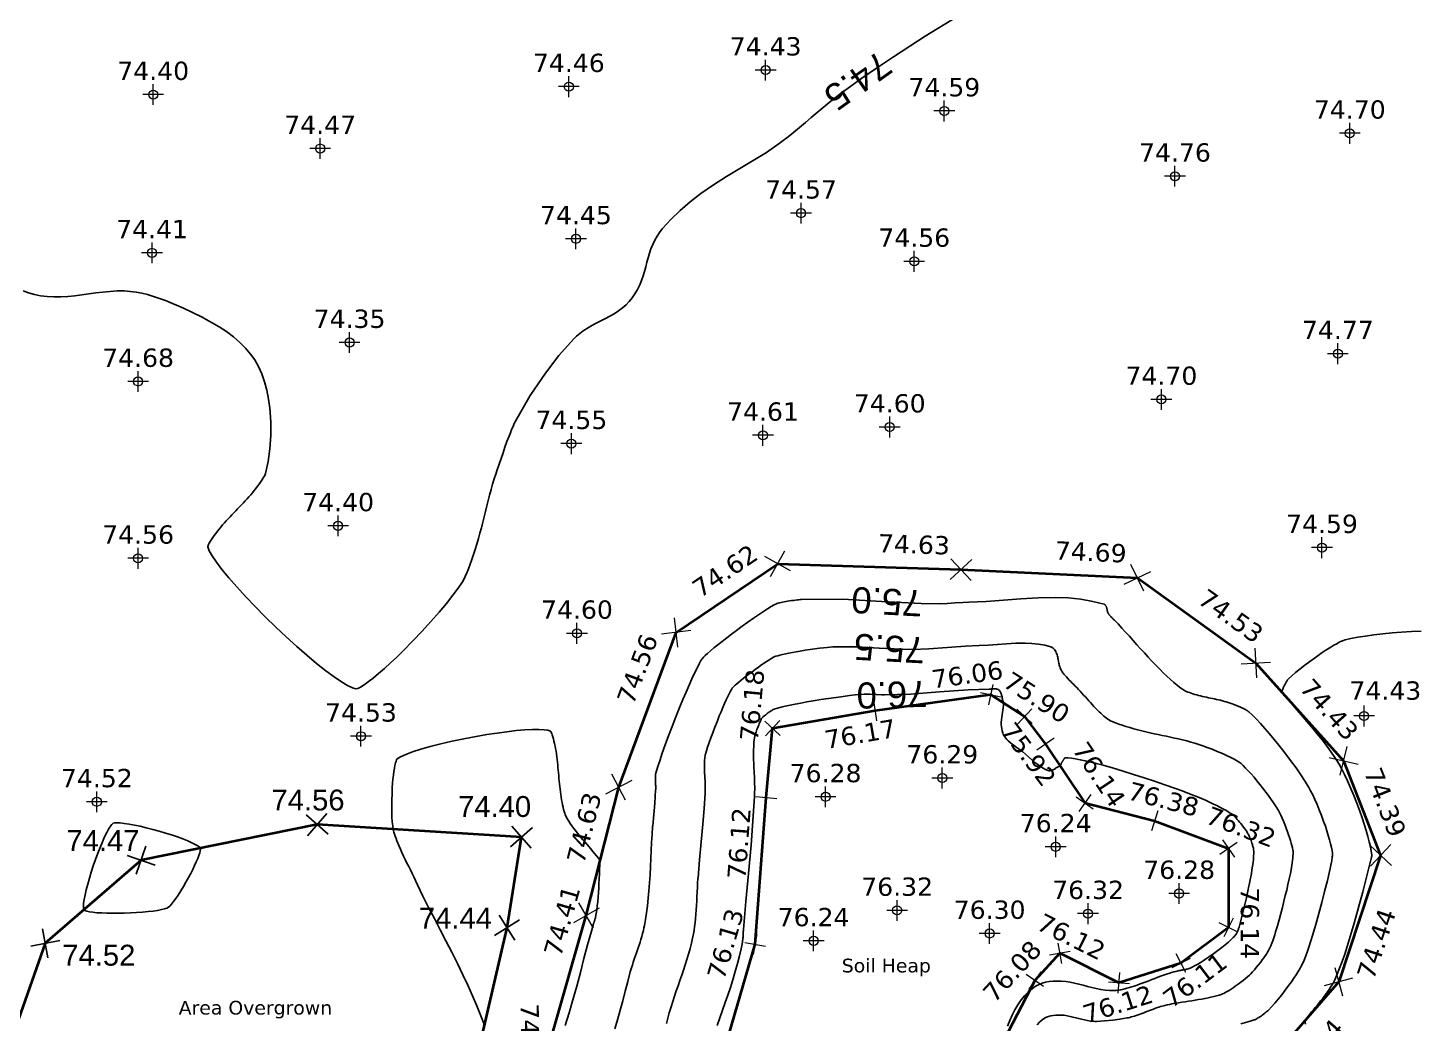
# Model space of a CAD drawing. Header units: metres. Extents: x 538443 to 538604, y 597904 to 598037.
# Drawn here: x 538487.42 to 538514.07, y 597923.48 to 597942.54 of the extents above; entities that cross this region are included whole.
import ezdxf
from ezdxf.enums import TextEntityAlignment as Align

# ---------------------------------------------------------------- set-up
doc = ezdxf.new("R2010")
doc.units = ezdxf.units.M
doc.header["$MEASUREMENT"] = 0
doc.header["$PDMODE"] = 1
doc.header["$PDSIZE"] = 0.1
doc.layers.get('0').update_dxf_attribs({"lineweight": 0})
for name, color, linetype in [('$DTM-CONTOUR-LABEL', 5, 'Continuous'), ('$DTM-CONTOUR-MAJ', 1, 'Continuous'), ('$DTM-CONTOUR-MIN', 4, 'Continuous'), ('Edge of Vegetation Symbol', 3, 'Continuous'), ('Edge of Vegetation-Text', 3, 'Continuous'), ('POINTS', 7, 'Continuous'), ('Spot Height-Text', 7, 'Continuous')]:
    doc.layers.add(name, color=color, linetype=linetype)
for name, color, linetype, lineweight in [('Bank Bottom Elevation', 12, 'Continuous', 0), ('Bank Bottom Line', 12, 'Continuous', 35), ('Bank Bottom Symbol', 12, 'Continuous', 0), ('Bank Top Elevation', 20, 'Continuous', 0), ('Bank Top Line', 20, 'Continuous', 35), ('Bank Top Symbol', 20, 'Continuous', 0), ('Edge of Vegetation Line', 3, 'Continuous', 35), ('Spot Height Symbol', 1, 'Continuous', 0), ('Text', 7, 'Continuous', 0)]:
    doc.layers.add(name, color=color, linetype=linetype, lineweight=lineweight)
doc.styles.add('2mm Arial', font='arial.ttf')
doc.styles.add('Bank Bottom Text', font='verdana.ttf')
doc.styles.add('Bank Top Text', font='verdana.ttf')
doc.styles.add('Contour', font='arial.ttf')
doc.styles.add('Spot Height Text', font='verdana.ttf')

# ---------------------------------------------------------------- blocks, each defined once
blk = doc.blocks.new('CROSS')
at = {"color": 0}
for points in [[(0.5, 0.5), (-0.5, -0.5)], [(0.5, -0.5), (-0.5, 0.5)]]:
    blk.add_lwpolyline(points, dxfattribs=at)
blk = doc.blocks.new('plus circle Colour 1')
at = {"color": 1, "lineweight": 0}
for p, q in [((0, 0), (0, 0.499)), ((0, 0), (-0.499, 0)), ((0.499, 0), (0, 0)), ((0, -0.499), (0, 0))]:
    blk.add_line(p, q, dxfattribs=at)
blk.add_circle((0, 0), 0.217, dxfattribs=at)

msp = doc.modelspace()

# ---------------------------------------------------------------- linework, layer by layer
at = {"layer": '$DTM-CONTOUR-MAJ'}
for points in [[(538510.636, 597923.473), (538510.73, 597923.497), (538510.817, 597923.522), (538510.895, 597923.546), (538510.905, 597923.55), (538510.918, 597923.556), (538510.933, 597923.563), (538510.949, 597923.573), (538510.967, 597923.583), (538510.986, 597923.595), (538511.005, 597923.608), (538511.025, 597923.621), (538511.05, 597923.639), (538511.075, 597923.657), (538511.098, 597923.675), (538511.119, 597923.692), (538511.139, 597923.708), (538511.155, 597923.723), (538511.169, 597923.736), (538511.226, 597923.797), (538511.287, 597923.867), (538511.353, 597923.945), (538511.421, 597924.029), (538511.49, 597924.118), (538511.559, 597924.21), (538511.607, 597924.278), (538511.653, 597924.344), (538511.696, 597924.409), (538511.734, 597924.47), (538511.767, 597924.527), (538511.795, 597924.577), (538511.816, 597924.62), (538511.848, 597924.693), (538511.88, 597924.776), (538511.914, 597924.865), (538511.947, 597924.961), (538511.98, 597925.061), (538512.012, 597925.164), (538512.073, 597925.372), (538512.131, 597925.582), (538512.187, 597925.792), (538512.242, 597926.003), (538512.296, 597926.213), (538512.31, 597926.272), (538512.325, 597926.33), (538512.338, 597926.389), (538512.351, 597926.447), (538512.363, 597926.506), (538512.375, 597926.565), (538512.379, 597926.592), (538512.383, 597926.619), (538512.387, 597926.644), (538512.389, 597926.668), (538512.391, 597926.69), (538512.392, 597926.709), (538512.392, 597926.725), (538512.392, 597926.738), (538512.384, 597926.789), (538512.372, 597926.849), (538512.356, 597926.918), (538512.336, 597926.995), (538512.312, 597927.077), (538512.285, 597927.164), (538512.256, 597927.253), (538512.224, 597927.344), (538512.183, 597927.456), (538512.14, 597927.565), (538512.097, 597927.669), (538512.055, 597927.766), (538512.014, 597927.854), (538511.975, 597927.931), (538511.939, 597927.997), (538511.869, 597928.11), (538511.788, 597928.236), (538511.695, 597928.371), (538511.592, 597928.512), (538511.483, 597928.658), (538511.369, 597928.804), (538511.279, 597928.916), (538511.188, 597929.024), (538511.099, 597929.127), (538511.013, 597929.222), (538510.932, 597929.308), (538510.857, 597929.383), (538510.789, 597929.445), (538510.781, 597929.452), (538510.77, 597929.459), (538510.757, 597929.467), (538510.742, 597929.476), (538510.725, 597929.486), (538510.707, 597929.495), (538510.688, 597929.505), (538510.668, 597929.514), (538510.618, 597929.537), (538510.569, 597929.558), (538510.521, 597929.578), (538510.476, 597929.595), (538510.435, 597929.61), (538510.399, 597929.622), (538510.361, 597929.633), (538510.323, 597929.644), (538510.285, 597929.654), (538510.248, 597929.664), (538510.21, 597929.673), (538510.172, 597929.681), (538510.134, 597929.69), (538510.096, 597929.698), (538510.058, 597929.706), (538510.02, 597929.714), (538509.982, 597929.722), (538509.944, 597929.73), (538509.907, 597929.739), (538509.869, 597929.748), (538509.831, 597929.757), (538509.794, 597929.767), (538509.757, 597929.778), (538509.721, 597929.789), (538509.687, 597929.8), (538509.656, 597929.811), (538509.627, 597929.822), (538509.601, 597929.833), (538509.58, 597929.842), (538509.562, 597929.851), (538509.521, 597929.877), (538509.473, 597929.912), (538509.418, 597929.955), (538509.357, 597930.006), (538509.292, 597930.062), (538509.224, 597930.124), (538509.155, 597930.19), (538509.086, 597930.258), (538509.011, 597930.335), (538508.937, 597930.412), (538508.864, 597930.491), (538508.792, 597930.57), (538508.72, 597930.649), (538508.648, 597930.729), (538508.577, 597930.809), (538508.505, 597930.889), (538508.434, 597930.968), (538508.361, 597931.047), (538508.288, 597931.125), (538508.214, 597931.202), (538508.203, 597931.213), (538508.192, 597931.224), (538508.181, 597931.236), (538508.17, 597931.247), (538508.159, 597931.258), (538508.148, 597931.269), (538508.138, 597931.281), (538508.132, 597931.288), (538508.126, 597931.295), (538508.12, 597931.302), (538508.115, 597931.308), (538508.11, 597931.314), (538508.106, 597931.32), (538508.103, 597931.325), (538508.098, 597931.332), (538508.095, 597931.34), (538508.091, 597931.348), (538508.089, 597931.356), (538508.086, 597931.365), (538508.084, 597931.373), (538508.082, 597931.382), (538508.081, 597931.391), (538508.079, 597931.399), (538508.078, 597931.408), (538508.076, 597931.417), (538508.074, 597931.425), (538508.072, 597931.434), (538508.07, 597931.442), (538508.067, 597931.451), (538508.064, 597931.459), (538508.06, 597931.467), (538508.055, 597931.474), (538508.05, 597931.481), (538508.045, 597931.487), (538508.04, 597931.493), (538508.034, 597931.497), (538508.029, 597931.5), (538508.024, 597931.502), (538507.804, 597931.557), (538507.574, 597931.597), (538507.336, 597931.623), (538507.095, 597931.634), (538506.762, 597931.628), (538506.429, 597931.607), (538506.096, 597931.58), (538505.763, 597931.555), (538505.431, 597931.542), (538505.321, 597931.539), (538505.17, 597931.527), (538505.02, 597931.516), (538504.884, 597931.512), (538504.523, 597931.517), (538503.771, 597931.557), (538503.019, 597931.597), (538502.229, 597931.593), (538502.208, 597931.592), (538502.182, 597931.59), (538502.152, 597931.586), (538502.118, 597931.582), (538502.081, 597931.577), (538502.042, 597931.572), (538502.002, 597931.566), (538501.96, 597931.559), (538501.928, 597931.553), (538501.897, 597931.548), (538501.867, 597931.542), (538501.84, 597931.536), (538501.815, 597931.531), (538501.793, 597931.526), (538501.775, 597931.521), (538501.761, 597931.517), (538501.751, 597931.513), (538501.709, 597931.492), (538501.652, 597931.459), (538501.582, 597931.416), (538501.501, 597931.364), (538501.41, 597931.303), (538501.311, 597931.235), (538501.205, 597931.161), (538501.096, 597931.082), (538500.986, 597931.001), (538500.891, 597930.931), (538500.799, 597930.861), (538500.711, 597930.792), (538500.628, 597930.727), (538500.554, 597930.667), (538500.487, 597930.611), (538500.431, 597930.563), (538500.387, 597930.522), (538500.354, 597930.489), (538500.333, 597930.465), (538500.306, 597930.423), (538500.272, 597930.361), (538500.231, 597930.281), (538500.184, 597930.185), (538500.133, 597930.074), (538500.078, 597929.951), (538500.021, 597929.819), (538499.962, 597929.681), (538499.904, 597929.539), (538499.828, 597929.349), (538499.755, 597929.163), (538499.686, 597928.982), (538499.622, 597928.81), (538499.565, 597928.651), (538499.516, 597928.506), (538499.474, 597928.379), (538499.442, 597928.272), (538499.441, 597928.265), (538499.439, 597928.257), (538499.438, 597928.247), (538499.437, 597928.236), (538499.436, 597928.223), (538499.435, 597928.21), (538499.435, 597928.197), (538499.434, 597928.183), (538499.434, 597928.169), (538499.435, 597928.155), (538499.435, 597928.141), (538499.435, 597928.127), (538499.436, 597928.113), (538499.437, 597928.099), (538499.437, 597928.085), (538499.438, 597928.071), (538499.439, 597928.057), (538499.439, 597928.043), (538499.44, 597928.029), (538499.44, 597928.015), (538499.44, 597928.001), (538499.44, 597927.987), (538499.44, 597927.975), (538499.44, 597927.963), (538499.439, 597927.951), (538499.431, 597927.825), (538499.421, 597927.698), (538499.408, 597927.551), (538499.395, 597927.405), (538499.382, 597927.258), (538499.381, 597927.253), (538499.381, 597927.249), (538499.37, 597927.095), (538499.361, 597926.942), (538499.353, 597926.788), (538499.346, 597926.634), (538499.339, 597926.48), (538499.331, 597926.326), (538499.322, 597926.172), (538499.311, 597926.019), (538499.298, 597925.875), (538499.282, 597925.733), (538499.265, 597925.598), (538499.246, 597925.471), (538499.226, 597925.355), (538499.216, 597925.308), (538499.204, 597925.256), (538499.19, 597925.202), (538499.174, 597925.145), (538499.157, 597925.087), (538499.14, 597925.032), (538499.122, 597924.977), (538499.103, 597924.923), (538499.085, 597924.869), (538499.066, 597924.814), (538499.047, 597924.76), (538499.028, 597924.706), (538499.01, 597924.651), (538498.993, 597924.596), (538498.983, 597924.564), (538498.954, 597924.464), (538498.904, 597924.281), (538498.855, 597924.098), (538498.808, 597923.914), (538498.759, 597923.731), (538498.709, 597923.548), (538498.658, 597923.375)], [(538500.619, 597923.441), (538500.67, 597923.586), (538500.721, 597923.732), (538500.771, 597923.877), (538500.821, 597924.023), (538500.869, 597924.169), (538500.916, 597924.316), (538500.962, 597924.471), (538501.004, 597924.624), (538501.041, 597924.772), (538501.074, 597924.91), (538501.1, 597925.037), (538501.102, 597925.05), (538501.104, 597925.065), (538501.106, 597925.081), (538501.108, 597925.097), (538501.109, 597925.114), (538501.111, 597925.131), (538501.112, 597925.149), (538501.113, 597925.167), (538501.113, 597925.185), (538501.114, 597925.203), (538501.115, 597925.22), (538501.116, 597925.238), (538501.118, 597925.256), (538501.118, 597925.257), (538501.119, 597925.276), (538501.167, 597925.814), (538501.216, 597926.352), (538501.264, 597926.89), (538501.3, 597927.357), (538501.33, 597927.82), (538501.332, 597927.863), (538501.334, 597927.908), (538501.335, 597927.954), (538501.335, 597928.005), (538501.334, 597928.056), (538501.333, 597928.108), (538501.331, 597928.159), (538501.329, 597928.21), (538501.326, 597928.261), (538501.323, 597928.312), (538501.321, 597928.364), (538501.318, 597928.415), (538501.316, 597928.466), (538501.314, 597928.517), (538501.313, 597928.568), (538501.312, 597928.62), (538501.312, 597928.671), (538501.313, 597928.722), (538501.315, 597928.772), (538501.318, 597928.821), (538501.321, 597928.866), (538501.326, 597928.907), (538501.33, 597928.944), (538501.336, 597928.975), (538501.342, 597928.999), (538501.347, 597929.015), (538501.353, 597929.035), (538501.36, 597929.056), (538501.369, 597929.08), (538501.378, 597929.106), (538501.389, 597929.133), (538501.4, 597929.161), (538501.411, 597929.19), (538501.42, 597929.211), (538501.429, 597929.232), (538501.437, 597929.252), (538501.446, 597929.27), (538501.453, 597929.287), (538501.46, 597929.301), (538501.467, 597929.313), (538501.472, 597929.323), (538501.476, 597929.329), (538501.479, 597929.333), (538501.484, 597929.338), (538501.491, 597929.344), (538501.499, 597929.351), (538501.509, 597929.359), (538501.52, 597929.369), (538501.533, 597929.378), (538501.546, 597929.389), (538501.56, 597929.399), (538501.574, 597929.41), (538501.591, 597929.422), (538501.607, 597929.434), (538501.623, 597929.445), (538501.638, 597929.455), (538501.651, 597929.464), (538501.664, 597929.472), (538501.674, 597929.479), (538501.683, 597929.483), (538501.689, 597929.487), (538501.724, 597929.5), (538501.774, 597929.515), (538501.84, 597929.532), (538501.92, 597929.551), (538502.011, 597929.571), (538502.112, 597929.592), (538502.22, 597929.612), (538502.334, 597929.633), (538502.451, 597929.653), (538502.601, 597929.678), (538502.749, 597929.701), (538502.892, 597929.721), (538503.026, 597929.739), (538503.149, 597929.754), (538503.259, 597929.766), (538503.354, 597929.774), (538503.431, 597929.779), (538503.547, 597929.78), (538503.657, 597929.774), (538503.768, 597929.768), (538503.821, 597929.767), (538504.317, 597929.781), (538504.87, 597929.824), (538505.422, 597929.866), (538505.825, 597929.879), (538505.845, 597929.88), (538505.865, 597929.882), (538505.885, 597929.883), (538505.905, 597929.885), (538505.925, 597929.885), (538505.939, 597929.884), (538505.954, 597929.883), (538505.968, 597929.88), (538505.981, 597929.877), (538505.99, 597929.874), (538505.999, 597929.868), (538506.008, 597929.861), (538506.017, 597929.852), (538506.025, 597929.842), (538506.033, 597929.83), (538506.041, 597929.818), (538506.047, 597929.804), (538506.053, 597929.791), (538506.057, 597929.776), (538506.061, 597929.762), (538506.065, 597929.747), (538506.068, 597929.732), (538506.071, 597929.717), (538506.074, 597929.702), (538506.077, 597929.687), (538506.08, 597929.672), (538506.083, 597929.657), (538506.087, 597929.643), (538506.092, 597929.628), (538506.098, 597929.615), (538506.095, 597929.568), (538506.09, 597929.522), (538506.083, 597929.477), (538506.076, 597929.431), (538506.068, 597929.385), (538506.062, 597929.339), (538506.057, 597929.293), (538506.054, 597929.247), (538506.054, 597929.203), (538506.057, 597929.161), (538506.063, 597929.12), (538506.071, 597929.08), (538506.082, 597929.044), (538506.092, 597929.018), (538506.106, 597928.992), (538506.122, 597928.966), (538506.141, 597928.94), (538506.163, 597928.914), (538506.186, 597928.89), (538506.222, 597928.857), (538506.26, 597928.826), (538506.299, 597928.797), (538506.339, 597928.768), (538506.379, 597928.739), (538506.419, 597928.71), (538506.458, 597928.681), (538506.519, 597928.631), (538506.578, 597928.579), (538506.636, 597928.527), (538506.696, 597928.476), (538506.757, 597928.428), (538506.804, 597928.396), (538506.853, 597928.367), (538506.901, 597928.342), (538506.95, 597928.321), (538506.958, 597928.318), (538506.967, 597928.317), (538506.977, 597928.316), (538506.988, 597928.317), (538506.999, 597928.318), (538507.011, 597928.321), (538507.023, 597928.324), (538507.034, 597928.328), (538507.047, 597928.334), (538507.059, 597928.34), (538507.071, 597928.347), (538507.083, 597928.354), (538507.094, 597928.362), (538507.106, 597928.37), (538507.117, 597928.377), (538507.129, 597928.385), (538507.141, 597928.392), (538507.153, 597928.399), (538507.165, 597928.406), (538507.177, 597928.411), (538507.182, 597928.418), (538507.186, 597928.424), (538507.19, 597928.431), (538507.194, 597928.438), (538507.197, 597928.445), (538507.201, 597928.452), (538507.205, 597928.459), (538507.209, 597928.466), (538507.213, 597928.473), (538507.216, 597928.48), (538507.22, 597928.487), (538507.224, 597928.494), (538507.228, 597928.501), (538507.232, 597928.507), (538507.236, 597928.514), (538507.24, 597928.521), (538507.244, 597928.527), (538507.248, 597928.533), (538507.252, 597928.539), (538507.256, 597928.544), (538507.26, 597928.549), (538507.263, 597928.553), (538507.266, 597928.556), (538507.269, 597928.559), (538507.271, 597928.561), (538507.273, 597928.562), (538507.274, 597928.563), (538507.329, 597928.561), (538507.396, 597928.554), (538507.475, 597928.542), (538507.564, 597928.527), (538507.66, 597928.507), (538507.763, 597928.484), (538507.87, 597928.457), (538507.979, 597928.428), (538508.182, 597928.37), (538508.384, 597928.309), (538508.585, 597928.246), (538508.786, 597928.181), (538508.987, 597928.114), (538509.187, 597928.046), (538509.387, 597927.978), (538509.517, 597927.932), (538509.658, 597927.877), (538509.807, 597927.816), (538509.961, 597927.75), (538510.116, 597927.679), (538510.178, 597927.649), (538510.239, 597927.619), (538510.296, 597927.589), (538510.349, 597927.56), (538510.396, 597927.532), (538510.437, 597927.506), (538510.471, 597927.483), (538510.496, 597927.462), (538510.512, 597927.447), (538510.53, 597927.429), (538510.55, 597927.408), (538510.571, 597927.385), (538510.593, 597927.36), (538510.615, 597927.334), (538510.637, 597927.307), (538510.664, 597927.272), (538510.691, 597927.236), (538510.715, 597927.202), (538510.738, 597927.169), (538510.758, 597927.139), (538510.775, 597927.111)], [(538510.775, 597927.111), (538510.783, 597927.096), (538510.793, 597927.077), (538510.803, 597927.055), (538510.813, 597927.032), (538510.823, 597927.007), (538510.834, 597926.98), (538510.844, 597926.953), (538510.851, 597926.931), (538510.859, 597926.909), (538510.865, 597926.888), (538510.871, 597926.868), (538510.876, 597926.85), (538510.88, 597926.833), (538510.883, 597926.818), (538510.884, 597926.806), (538510.886, 597926.773), (538510.886, 597926.73), (538510.884, 597926.68), (538510.879, 597926.622), (538510.872, 597926.559), (538510.863, 597926.492), (538510.852, 597926.422), (538510.84, 597926.351), (538510.81, 597926.196), (538510.778, 597926.041), (538510.744, 597925.886), (538510.708, 597925.732), (538510.67, 597925.578), (538510.632, 597925.425), (538510.625, 597925.399), (538510.618, 597925.374), (538510.612, 597925.348), (538510.605, 597925.323), (538510.597, 597925.298), (538510.593, 597925.285), (538510.589, 597925.273), (538510.585, 597925.261), (538510.581, 597925.25), (538510.577, 597925.241), (538510.573, 597925.232), (538510.571, 597925.226), (538510.568, 597925.22), (538510.564, 597925.213), (538510.559, 597925.206), (538510.554, 597925.198), (538510.548, 597925.19), (538510.542, 597925.182), (538510.534, 597925.171), (538510.526, 597925.16), (538510.517, 597925.15), (538510.509, 597925.14), (538510.502, 597925.132), (538510.495, 597925.124), (538510.452, 597925.083), (538510.4, 597925.036), (538510.339, 597924.985), (538510.272, 597924.931), (538510.199, 597924.875), (538510.122, 597924.818), (538510.042, 597924.761), (538509.98, 597924.719), (538509.919, 597924.679), (538509.86, 597924.642), (538509.803, 597924.608), (538509.752, 597924.579), (538509.705, 597924.555), (538509.666, 597924.537), (538509.633, 597924.524), (538509.625, 597924.522), (538509.617, 597924.52), (538509.607, 597924.517), (538509.597, 597924.515), (538509.587, 597924.512), (538509.577, 597924.51), (538509.565, 597924.508), (538509.554, 597924.506), (538509.542, 597924.504), (538509.531, 597924.502), (538509.519, 597924.501), (538509.508, 597924.499), (538509.496, 597924.497), (538509.484, 597924.495), (538509.473, 597924.493), (538509.461, 597924.491), (538509.453, 597924.489), (538509.445, 597924.488), (538509.437, 597924.486), (538509.397, 597924.476), (538509.354, 597924.464), (538509.309, 597924.451), (538509.263, 597924.437), (538509.216, 597924.422), (538509.16, 597924.403), (538509.104, 597924.383), (538509.048, 597924.362), (538508.992, 597924.341), (538508.936, 597924.319), (538508.88, 597924.297), (538508.824, 597924.276), (538508.769, 597924.255), (538508.713, 597924.234), (538508.656, 597924.214), (538508.6, 597924.194), (538508.552, 597924.179), (538508.506, 597924.165), (538508.46, 597924.152), (538508.416, 597924.14), (538508.375, 597924.13), (538508.337, 597924.121), (538508.31, 597924.116), (538508.282, 597924.113), (538508.252, 597924.11), (538508.221, 597924.109), (538508.173, 597924.109), (538508.126, 597924.111), (538508.041, 597924.118), (538507.957, 597924.131), (538507.873, 597924.148), (538507.789, 597924.168), (538507.706, 597924.189), (538507.622, 597924.211), (538507.539, 597924.232), (538507.455, 597924.251), (538507.371, 597924.268), (538507.287, 597924.281), (538507.202, 597924.289), (538507.124, 597924.291), (538507.047, 597924.288), (538506.972, 597924.28), (538506.901, 597924.266), (538506.835, 597924.248), (538506.776, 597924.225), (538506.723, 597924.198), (538506.65, 597924.148), (538506.576, 597924.086), (538506.505, 597924.012), (538506.436, 597923.929), (538506.372, 597923.837), (538506.315, 597923.74), (538506.263, 597923.637), (538506.217, 597923.532), (538506.176, 597923.425)]]:
    msp.add_lwpolyline(points, dxfattribs=at)
at = {"layer": '$DTM-CONTOUR-MIN'}
for points in [[(538487.332, 597937.503), (538487.437, 597937.465), (538487.549, 597937.433), (538487.669, 597937.409), (538487.792, 597937.393), (538487.919, 597937.385), (538488.053, 597937.385), (538488.188, 597937.393), (538488.323, 597937.406), (538488.457, 597937.423), (538488.592, 597937.442), (538488.727, 597937.461), (538488.862, 597937.478), (538488.997, 597937.491), (538489.132, 597937.499), (538489.266, 597937.499), (538489.383, 597937.492), (538489.497, 597937.478), (538489.608, 597937.457), (538489.714, 597937.43), (538490.058, 597937.315), (538490.404, 597937.173), (538490.748, 597937.005), (538491.085, 597936.813), (538491.225, 597936.721), (538491.358, 597936.621), (538491.481, 597936.515), (538491.591, 597936.405), (538491.687, 597936.292), (538491.767, 597936.179), (538491.838, 597936.054), (538491.9, 597935.915), (538491.954, 597935.763), (538491.998, 597935.601), (538492.032, 597935.431), (538492.054, 597935.258), (538492.071, 597934.995), (538492.071, 597934.734), (538492.055, 597934.48), (538492.022, 597934.236), (538491.974, 597934.006), (538491.968, 597933.989), (538491.957, 597933.967), (538491.943, 597933.94), (538491.924, 597933.909), (538491.902, 597933.875), (538491.877, 597933.838), (538491.85, 597933.8), (538491.82, 597933.76), (538491.789, 597933.72), (538491.756, 597933.679), (538491.723, 597933.638), (538491.689, 597933.599), (538491.654, 597933.559), (538491.619, 597933.52), (538491.584, 597933.481), (538491.548, 597933.443), (538491.512, 597933.405), (538491.475, 597933.366), (538491.439, 597933.328), (538491.402, 597933.29), (538491.366, 597933.252), (538491.33, 597933.214), (538491.294, 597933.176), (538491.258, 597933.137), (538491.222, 597933.099), (538491.187, 597933.06), (538491.152, 597933.02), (538491.118, 597932.98), (538491.085, 597932.94), (538491.052, 597932.899), (538491.021, 597932.858), (538490.991, 597932.818), (538490.963, 597932.778), (538490.937, 597932.741), (538490.915, 597932.706), (538490.897, 597932.675), (538490.882, 597932.649), (538490.872, 597932.627), (538490.867, 597932.61), (538490.867, 597932.599), (538490.894, 597932.525), (538490.95, 597932.427), (538491.032, 597932.307), (538491.139, 597932.166), (538491.27, 597932.007), (538491.421, 597931.834), (538491.589, 597931.65), (538491.772, 597931.458), (538491.966, 597931.262), (538492.168, 597931.066), (538492.369, 597930.877), (538492.569, 597930.695), (538492.764, 597930.525), (538492.951, 597930.369), (538493.126, 597930.23), (538493.284, 597930.112), (538493.424, 597930.017), (538493.541, 597929.947), (538493.634, 597929.902), (538493.7, 597929.885), (538493.737, 597929.892), (538493.79, 597929.917), (538493.858, 597929.958), (538493.939, 597930.016), (538494.033, 597930.089), (538494.137, 597930.175), (538494.248, 597930.272), (538494.365, 597930.379), (538494.485, 597930.493), (538494.606, 597930.611), (538494.791, 597930.8), (538494.969, 597930.989), (538495.138, 597931.174), (538495.294, 597931.352), (538495.435, 597931.52), (538495.557, 597931.674), (538495.66, 597931.813), (538495.74, 597931.933), (538495.766, 597931.979), (538495.794, 597932.036), (538495.825, 597932.104), (538495.857, 597932.182), (538495.89, 597932.267), (538495.923, 597932.358), (538495.956, 597932.454), (538495.987, 597932.553), (538496.018, 597932.655), (538496.048, 597932.759), (538496.076, 597932.863), (538496.103, 597932.967), (538496.13, 597933.071), (538496.156, 597933.176), (538496.181, 597933.28), (538496.207, 597933.385), (538496.234, 597933.489), (538496.261, 597933.593), (538496.289, 597933.697), (538496.319, 597933.801), (538496.35, 597933.904), (538496.378, 597933.992), (538496.407, 597934.078), (538496.444, 597934.186), (538496.481, 597934.294), (538496.518, 597934.402), (538496.555, 597934.509), (538496.593, 597934.617), (538496.633, 597934.723), (538496.658, 597934.786), (538496.683, 597934.847), (538496.709, 597934.906), (538496.734, 597934.961), (538496.758, 597935.01), (538496.781, 597935.054), (538497.04, 597935.496), (538497.328, 597935.925), (538497.589, 597936.265), (538497.87, 597936.58), (538497.927, 597936.634), (538497.988, 597936.687), (538498.053, 597936.735), (538498.134, 597936.788), (538498.217, 597936.837), (538498.303, 597936.883), (538498.39, 597936.927), (538498.477, 597936.971), (538498.562, 597937.017), (538498.646, 597937.065), (538498.727, 597937.118), (538498.802, 597937.175), (538498.872, 597937.237), (538498.935, 597937.301), (538498.989, 597937.367), (538499.043, 597937.445), (538499.092, 597937.53), (538499.135, 597937.62), (538499.169, 597937.703), (538499.198, 597937.788), (538499.223, 597937.874), (538499.248, 597937.961), (538499.271, 597938.048), (538499.295, 597938.135), (538499.321, 597938.221), (538499.35, 597938.306), (538499.383, 597938.389), (538499.422, 597938.471), (538499.466, 597938.548), (538499.514, 597938.621), (538499.565, 597938.686), (538499.727, 597938.866), (538499.906, 597939.041), (538500.098, 597939.208), (538500.301, 597939.365), (538500.545, 597939.533), (538500.796, 597939.69), (538501.052, 597939.843), (538501.307, 597939.995), (538501.558, 597940.152), (538501.802, 597940.32), (538501.878, 597940.377), (538501.977, 597940.453), (538502.076, 597940.533), (538502.191, 597940.627), (538502.304, 597940.722), (538502.416, 597940.819), (538502.529, 597940.915), (538502.642, 597941.01), (538502.757, 597941.105), (538502.873, 597941.198), (538502.989, 597941.287), (538503.102, 597941.371), (538503.388, 597941.574), (538503.686, 597941.779), (538503.99, 597941.981), (538504.6, 597942.374), (538505.206, 597942.75)], [(538514.093, 597930.988), (538513.904, 597930.98), (538513.716, 597930.968), (538513.534, 597930.954), (538513.356, 597930.936), (538513.185, 597930.917), (538513.025, 597930.895), (538512.877, 597930.871), (538512.746, 597930.846), (538512.634, 597930.82), (538512.604, 597930.811), (538512.567, 597930.795), (538512.523, 597930.774), (538512.473, 597930.748), (538512.418, 597930.717), (538512.359, 597930.682), (538512.298, 597930.643), (538512.234, 597930.602), (538512.17, 597930.559), (538512.065, 597930.485), (538511.962, 597930.41), (538511.864, 597930.337), (538511.772, 597930.265), (538511.688, 597930.197), (538511.613, 597930.132), (538511.548, 597930.073), (538511.544, 597930.069), (538511.54, 597930.064), (538511.535, 597930.057), (538511.53, 597930.05), (538511.524, 597930.041), (538511.518, 597930.031), (538511.511, 597930.021), (538511.505, 597930.01), (538511.499, 597929.999), (538511.493, 597929.987), (538511.487, 597929.975), (538511.481, 597929.963), (538511.475, 597929.951), (538511.469, 597929.939), (538511.463, 597929.927), (538511.457, 597929.915), (538511.452, 597929.903), (538511.446, 597929.891), (538511.44, 597929.879), (538511.434, 597929.867), (538511.428, 597929.855), (538511.422, 597929.843), (538511.416, 597929.831)], [(538499.644, 597923.476), (538499.671, 597923.58), (538499.7, 597923.683), (538499.716, 597923.74), (538499.734, 597923.799), (538499.766, 597923.9), (538499.799, 597924), (538499.833, 597924.101), (538499.868, 597924.2), (538499.903, 597924.3), (538499.937, 597924.4), (538499.971, 597924.5), (538500.005, 597924.601), (538500.036, 597924.701), (538500.068, 597924.808), (538500.097, 597924.913), (538500.123, 597925.014), (538500.145, 597925.109), (538500.163, 597925.196), (538500.174, 597925.261), (538500.185, 597925.332), (538500.194, 597925.407), (538500.203, 597925.486), (538500.21, 597925.566), (538500.216, 597925.652), (538500.221, 597925.738), (538500.226, 597925.823), (538500.23, 597925.909), (538500.234, 597925.995), (538500.238, 597926.081), (538500.243, 597926.167), (538500.249, 597926.253), (538500.249, 597926.255), (538500.25, 597926.267), (538500.281, 597926.609), (538500.312, 597926.952), (538500.342, 597927.294), (538500.365, 597927.591), (538500.385, 597927.885), (538500.386, 597927.913), (538500.387, 597927.942), (538500.388, 597927.971), (538500.388, 597928.003), (538500.387, 597928.036), (538500.386, 597928.068), (538500.385, 597928.101), (538500.384, 597928.134), (538500.382, 597928.166), (538500.38, 597928.199), (538500.379, 597928.231), (538500.377, 597928.264), (538500.376, 597928.296), (538500.375, 597928.329), (538500.374, 597928.362), (538500.373, 597928.394), (538500.373, 597928.427), (538500.374, 597928.459), (538500.375, 597928.491), (538500.377, 597928.522), (538500.379, 597928.551), (538500.382, 597928.577), (538500.385, 597928.6), (538500.388, 597928.62), (538500.392, 597928.636), (538500.411, 597928.697), (538500.434, 597928.77), (538500.463, 597928.854), (538500.495, 597928.945), (538500.532, 597929.044), (538500.572, 597929.148), (538500.614, 597929.255), (538500.657, 597929.364), (538500.691, 597929.446), (538500.725, 597929.526), (538500.758, 597929.602), (538500.789, 597929.672), (538500.819, 597929.736), (538500.846, 597929.791), (538500.869, 597929.837), (538500.889, 597929.873), (538500.905, 597929.897), (538500.916, 597929.911), (538500.935, 597929.93), (538500.961, 597929.953), (538500.993, 597929.981), (538501.031, 597930.013), (538501.074, 597930.048), (538501.122, 597930.085), (538501.172, 597930.125), (538501.225, 597930.165), (538501.28, 597930.205), (538501.343, 597930.252), (538501.406, 597930.297), (538501.467, 597930.34), (538501.524, 597930.379), (538501.576, 597930.414), (538501.623, 597930.444), (538501.663, 597930.469), (538501.696, 597930.488), (538501.72, 597930.5), (538501.742, 597930.508), (538501.775, 597930.518), (538501.817, 597930.529), (538501.867, 597930.541), (538501.925, 597930.553), (538501.99, 597930.567), (538502.059, 597930.58), (538502.131, 597930.593), (538502.206, 597930.606), (538502.302, 597930.622), (538502.396, 597930.636), (538502.487, 597930.649), (538502.572, 597930.661), (538502.65, 597930.67), (538502.721, 597930.678), (538502.781, 597930.683), (538502.83, 597930.686), (538503.283, 597930.688), (538503.714, 597930.665), (538504.145, 597930.642), (538504.353, 597930.639), (538504.668, 597930.649), (538505.02, 597930.675), (538505.372, 597930.702), (538505.628, 597930.711), (538505.804, 597930.718), (538505.981, 597930.731), (538506.157, 597930.745), (538506.334, 597930.756), (538506.51, 597930.759), (538506.638, 597930.754), (538506.764, 597930.74), (538506.886, 597930.718), (538507.002, 597930.69), (538507.016, 597930.684), (538507.03, 597930.676), (538507.044, 597930.665), (538507.059, 597930.651), (538507.072, 597930.634), (538507.085, 597930.616), (538507.096, 597930.596), (538507.107, 597930.575), (538507.115, 597930.555), (538507.122, 597930.533), (538507.128, 597930.511), (538507.134, 597930.489), (538507.138, 597930.466), (538507.143, 597930.444), (538507.147, 597930.421), (538507.151, 597930.398), (538507.155, 597930.375), (538507.16, 597930.353), (538507.165, 597930.33), (538507.172, 597930.309), (538507.179, 597930.287), (538507.187, 597930.266), (538507.197, 597930.246), (538507.208, 597930.227), (538507.217, 597930.214), (538507.228, 597930.199), (538507.24, 597930.183), (538507.253, 597930.166), (538507.268, 597930.148), (538507.283, 597930.13), (538507.3, 597930.112), (538507.327, 597930.082), (538507.355, 597930.052), (538507.383, 597930.023), (538507.412, 597929.994), (538507.44, 597929.965), (538507.469, 597929.936), (538507.497, 597929.907), (538507.531, 597929.871), (538507.564, 597929.836), (538507.597, 597929.8), (538507.63, 597929.764), (538507.663, 597929.728), (538507.695, 597929.691), (538507.728, 597929.655), (538507.76, 597929.619), (538507.793, 597929.583), (538507.826, 597929.547), (538507.86, 597929.512), (538507.894, 597929.477), (538507.926, 597929.446), (538507.957, 597929.416), (538507.988, 597929.388), (538508.017, 597929.362), (538508.045, 597929.339), (538508.07, 597929.32), (538508.092, 597929.304), (538508.111, 597929.292), (538508.146, 597929.274), (538508.191, 597929.253), (538508.243, 597929.232), (538508.303, 597929.209), (538508.369, 597929.186), (538508.439, 597929.163), (538508.513, 597929.141), (538508.588, 597929.119), (538508.665, 597929.098), (538508.743, 597929.079), (538508.821, 597929.06), (538508.899, 597929.043), (538508.977, 597929.025), (538509.056, 597929.009), (538509.134, 597928.992), (538509.213, 597928.975), (538509.291, 597928.959), (538509.369, 597928.941), (538509.447, 597928.924), (538509.525, 597928.905), (538509.603, 597928.886), (538509.68, 597928.865), (538509.76, 597928.842), (538509.837, 597928.818), (538509.911, 597928.794), (538509.997, 597928.763), (538510.09, 597928.727), (538510.188, 597928.687), (538510.289, 597928.643), (538510.392, 597928.597), (538510.433, 597928.577), (538510.473, 597928.557), (538510.511, 597928.537), (538510.546, 597928.518), (538510.577, 597928.5), (538510.604, 597928.483), (538510.626, 597928.467), (538510.643, 597928.454), (538510.684, 597928.415), (538510.731, 597928.368), (538510.782, 597928.315), (538510.835, 597928.256), (538510.891, 597928.192), (538510.947, 597928.125), (538511.003, 597928.055), (538511.074, 597927.965), (538511.142, 597927.874), (538511.205, 597927.786), (538511.263, 597927.703), (538511.314, 597927.625), (538511.357, 597927.554), (538511.379, 597927.514), (538511.403, 597927.465), (538511.429, 597927.411), (538511.455, 597927.35), (538511.482, 597927.286), (538511.508, 597927.218), (538511.534, 597927.148), (538511.554, 597927.092), (538511.572, 597927.036), (538511.589, 597926.983), (538511.603, 597926.931), (538511.616, 597926.884), (538511.626, 597926.841), (538511.633, 597926.804), (538511.638, 597926.772), (538511.639, 597926.749), (538511.639, 597926.719), (538511.637, 597926.685), (538511.634, 597926.645), (538511.629, 597926.602), (538511.623, 597926.555), (538511.616, 597926.507), (538511.607, 597926.458), (538511.587, 597926.351), (538511.565, 597926.244), (538511.541, 597926.138), (538511.516, 597926.031), (538511.49, 597925.925), (538511.464, 597925.819), (538511.433, 597925.701), (538511.403, 597925.583), (538511.371, 597925.465), (538511.339, 597925.348), (538511.305, 597925.231), (538511.287, 597925.173), (538511.268, 597925.117), (538511.25, 597925.063), (538511.231, 597925.013), (538511.212, 597924.967), (538511.195, 597924.926), (538511.183, 597924.902), (538511.168, 597924.873), (538511.149, 597924.842), (538511.127, 597924.808), (538511.103, 597924.771), (538511.078, 597924.734), (538511.05, 597924.696), (538511.012, 597924.645), (538510.973, 597924.595), (538510.935, 597924.547), (538510.898, 597924.504), (538510.864, 597924.464), (538510.832, 597924.43), (538510.804, 597924.403), (538510.769, 597924.372), (538510.729, 597924.338), (538510.685, 597924.303), (538510.637, 597924.266), (538510.586, 597924.228), (538510.533, 597924.191), (538510.493, 597924.163), (538510.452, 597924.137), (538510.413, 597924.112), (538510.376, 597924.09), (538510.342, 597924.071), (538510.312, 597924.055), (538510.285, 597924.043), (538510.264, 597924.035)], [(538511.416, 597929.831), (538511.489, 597929.741), (538511.564, 597929.651), (538511.639, 597929.562), (538511.715, 597929.474), (538511.792, 597929.386), (538511.868, 597929.298), (538511.944, 597929.21), (538512.02, 597929.121), (538512.094, 597929.031), (538512.167, 597928.941), (538512.238, 597928.85), (538512.306, 597928.76), (538512.369, 597928.672), (538512.427, 597928.588), (538512.478, 597928.51), (538512.521, 597928.439), (538512.571, 597928.349), (538512.624, 597928.243), (538512.681, 597928.121), (538512.739, 597927.987), (538512.799, 597927.844), (538512.857, 597927.693), (538512.914, 597927.539), (538512.958, 597927.414), (538512.999, 597927.291), (538513.036, 597927.171), (538513.069, 597927.058), (538513.096, 597926.952), (538513.119, 597926.857), (538513.135, 597926.774), (538513.145, 597926.704), (538513.145, 597926.701), (538513.145, 597926.698), (538513.145, 597926.695), (538513.145, 597926.691), (538513.144, 597926.687), (538513.144, 597926.682), (538513.143, 597926.677), (538513.142, 597926.672), (538513.14, 597926.661), (538513.138, 597926.65), (538513.135, 597926.64), (538513.133, 597926.629), (538513.13, 597926.618), (538513.128, 597926.608), (538513.05, 597926.304), (538512.971, 597926.001), (538512.891, 597925.699), (538512.807, 597925.397), (538512.719, 597925.097), (538512.674, 597924.949), (538512.626, 597924.805), (538512.578, 597924.667), (538512.53, 597924.538), (538512.483, 597924.42), (538512.437, 597924.315), (538512.423, 597924.286), (538512.405, 597924.252), (538512.382, 597924.214), (538512.356, 597924.172), (538512.327, 597924.129), (538512.296, 597924.084), (538512.264, 597924.038), (538512.232, 597923.995), (538512.199, 597923.952), (538512.165, 597923.91), (538512.131, 597923.867), (538512.097, 597923.825), (538512.063, 597923.783), (538512.028, 597923.741), (538511.994, 597923.699), (538511.96, 597923.657), (538511.927, 597923.615), (538511.894, 597923.572), (538511.861, 597923.528), (538511.867, 597923.496), (538511.874, 597923.463)], [(538496.164, 597923.448), (538496.095, 597923.626), (538496.019, 597923.813), (538495.934, 597924.009), (538495.844, 597924.209), (538495.75, 597924.411), (538495.644, 597924.627), (538495.536, 597924.843), (538495.426, 597925.057), (538495.315, 597925.271), (538495.204, 597925.485), (538495.094, 597925.699), (538494.986, 597925.914), (538494.88, 597926.131), (538494.808, 597926.283), (538494.777, 597926.35), (538494.745, 597926.416), (538494.713, 597926.483), (538494.68, 597926.549), (538494.648, 597926.615), (538494.616, 597926.682), (538494.584, 597926.748), (538494.554, 597926.815), (538494.524, 597926.883), (538494.505, 597926.929), (538494.486, 597926.974), (538494.47, 597927.019), (538494.454, 597927.061), (538494.441, 597927.101), (538494.43, 597927.137), (538494.422, 597927.168), (538494.416, 597927.196), (538494.406, 597927.259), (538494.398, 597927.337), (538494.393, 597927.426), (538494.389, 597927.527), (538494.389, 597927.636), (538494.39, 597927.753), (538494.394, 597927.873), (538494.399, 597927.996), (538494.405, 597928.077), (538494.411, 597928.155), (538494.419, 597928.23), (538494.428, 597928.3), (538494.438, 597928.364), (538494.448, 597928.419), (538494.459, 597928.466), (538494.47, 597928.502), (538494.481, 597928.527), (538494.492, 597928.541), (538494.559, 597928.582), (538494.658, 597928.627), (538494.787, 597928.676), (538494.944, 597928.726), (538495.125, 597928.778), (538495.326, 597928.83), (538495.543, 597928.88), (538495.77, 597928.928), (538496.004, 597928.973), (538496.205, 597929.007), (538496.403, 597929.038), (538496.593, 597929.063), (538496.772, 597929.083), (538496.935, 597929.097), (538497.08, 597929.105), (538497.204, 597929.107), (538497.304, 597929.102), (538497.378, 597929.091), (538497.424, 597929.074), (538497.432, 597929.066), (538497.441, 597929.051), (538497.45, 597929.029), (538497.461, 597929.001), (538497.471, 597928.967), (538497.482, 597928.928), (538497.493, 597928.884), (538497.504, 597928.838), (538497.514, 597928.789), (538497.523, 597928.739), (538497.532, 597928.688), (538497.539, 597928.637), (538497.546, 597928.585), (538497.553, 597928.533), (538497.559, 597928.482), (538497.564, 597928.43), (538497.569, 597928.378), (538497.574, 597928.326), (538497.579, 597928.274), (538497.583, 597928.222), (538497.588, 597928.17), (538497.593, 597928.118), (538497.598, 597928.066), (538497.603, 597928.014), (538497.609, 597927.963), (538497.615, 597927.911), (538497.622, 597927.86), (538497.63, 597927.808), (538497.639, 597927.757), (538497.648, 597927.709), (538497.657, 597927.662), (538497.667, 597927.617), (538497.678, 597927.575), (538497.688, 597927.537), (538497.699, 597927.503), (538497.709, 597927.475), (538497.719, 597927.45), (538497.734, 597927.421), (538497.754, 597927.387), (538497.778, 597927.348), (538497.805, 597927.307), (538497.835, 597927.263), (538497.868, 597927.218), (538497.902, 597927.173), (538497.937, 597927.128), (538497.973, 597927.083), (538498.01, 597927.039), (538498.047, 597926.995), (538498.084, 597926.952), (538498.121, 597926.908), (538498.159, 597926.865), (538498.196, 597926.822), (538498.233, 597926.778), (538498.27, 597926.734), (538498.307, 597926.69), (538498.343, 597926.645), (538498.378, 597926.6), (538498.371, 597926.512), (538498.366, 597926.424), (538498.362, 597926.336), (538498.358, 597926.248), (538498.354, 597926.159), (538498.349, 597926.071), (538498.344, 597925.983), (538498.338, 597925.895), (538498.33, 597925.812), (538498.321, 597925.731), (538498.311, 597925.654), (538498.301, 597925.581), (538498.289, 597925.515), (538498.287, 597925.507), (538498.286, 597925.499), (538498.283, 597925.49), (538498.281, 597925.481), (538498.278, 597925.472), (538498.275, 597925.463), (538498.272, 597925.454), (538498.269, 597925.446), (538498.266, 597925.437), (538498.263, 597925.428), (538498.26, 597925.42), (538498.257, 597925.411), (538498.255, 597925.402), (538498.252, 597925.394), (538498.25, 597925.388), (538498.209, 597925.245), (538498.136, 597924.983), (538498.067, 597924.72), (538497.999, 597924.456), (538497.929, 597924.193), (538497.857, 597923.93), (538497.784, 597923.683), (538497.708, 597923.441)], [(538489.055, 597927.31), (538489.032, 597927.29), (538489.003, 597927.253), (538488.97, 597927.2), (538488.933, 597927.132), (538488.893, 597927.049), (538488.851, 597926.954), (538488.808, 597926.849), (538488.763, 597926.736), (538488.72, 597926.618), (538488.677, 597926.496), (538488.638, 597926.375), (538488.602, 597926.257), (538488.569, 597926.142), (538488.541, 597926.035), (538488.519, 597925.938), (538488.502, 597925.851), (538488.491, 597925.779), (538488.487, 597925.721), (538488.489, 597925.679), (538488.497, 597925.655), (538488.516, 597925.641), (538488.551, 597925.628), (538488.602, 597925.617), (538488.668, 597925.607), (538488.746, 597925.599), (538488.837, 597925.593), (538488.936, 597925.589), (538489.043, 597925.587), (538489.155, 597925.587), (538489.269, 597925.589), (538489.389, 597925.594), (538489.506, 597925.6), (538489.618, 597925.609), (538489.724, 597925.619), (538489.821, 597925.631), (538489.907, 597925.643), (538489.981, 597925.657), (538490.041, 597925.672), (538490.086, 597925.687), (538490.115, 597925.703), (538490.142, 597925.726), (538490.175, 597925.762), (538490.213, 597925.81), (538490.255, 597925.869), (538490.301, 597925.937), (538490.35, 597926.014), (538490.4, 597926.097), (538490.45, 597926.184), (538490.5, 597926.275), (538490.541, 597926.352), (538490.58, 597926.428), (538490.615, 597926.502), (538490.647, 597926.571), (538490.674, 597926.636), (538490.696, 597926.693), (538490.713, 597926.742), (538490.724, 597926.782), (538490.728, 597926.813), (538490.727, 597926.832), (538490.712, 597926.853), (538490.679, 597926.878), (538490.629, 597926.907), (538490.564, 597926.939), (538490.483, 597926.974), (538490.391, 597927.011), (538490.287, 597927.048), (538490.175, 597927.086), (538490.058, 597927.124), (538489.937, 597927.159), (538489.813, 597927.194), (538489.69, 597927.225), (538489.573, 597927.253), (538489.462, 597927.276), (538489.36, 597927.295), (538489.27, 597927.309), (538489.193, 597927.318), (538489.131, 597927.321), (538489.084, 597927.318), (538489.055, 597927.31)], [(538510.264, 597924.035), (538510.221, 597924.022), (538510.173, 597924.008), (538510.122, 597923.995), (538510.067, 597923.982), (538510.011, 597923.969), (538509.953, 597923.958), (538509.89, 597923.946), (538509.827, 597923.935), (538509.764, 597923.924), (538509.7, 597923.914), (538509.636, 597923.905), (538509.573, 597923.895), (538509.509, 597923.885), (538509.446, 597923.875), (538509.383, 597923.864), (538509.319, 597923.852), (538509.275, 597923.843), (538509.231, 597923.833), (538509.187, 597923.823), (538509.16, 597923.816), (538509.132, 597923.809), (538509.102, 597923.8), (538509.072, 597923.791), (538509.041, 597923.781), (538509.004, 597923.768), (538508.967, 597923.755), (538508.93, 597923.741), (538508.893, 597923.727), (538508.857, 597923.713), (538508.82, 597923.699), (538508.783, 597923.685), (538508.746, 597923.671), (538508.709, 597923.657), (538508.672, 597923.644), (538508.635, 597923.631), (538508.604, 597923.621), (538508.573, 597923.611), (538508.543, 597923.603), (538508.514, 597923.595), (538508.487, 597923.588), (538508.462, 597923.583), (538508.325, 597923.558), (538508.186, 597923.539), (538508.032, 597923.526), (538507.879, 597923.519), (538507.847, 597923.519), (538507.816, 597923.52), (538507.759, 597923.525), (538507.704, 597923.534), (538507.648, 597923.545), (538507.592, 597923.558), (538507.537, 597923.572), (538507.481, 597923.587), (538507.425, 597923.601), (538507.37, 597923.614), (538507.314, 597923.625), (538507.258, 597923.634), (538507.202, 597923.639), (538507.15, 597923.64), (538507.099, 597923.638), (538507.049, 597923.632), (538507.002, 597923.624), (538506.958, 597923.611), (538506.918, 597923.596), (538506.883, 597923.579), (538506.835, 597923.545), (538506.786, 597923.504), (538506.738, 597923.455)]]:
    msp.add_lwpolyline(points, dxfattribs=at)
at = {"layer": 'Bank Bottom Line'}
msp.add_lwpolyline([(538493.252, 597920.527), (538494.565, 597920.579), (538496.681, 597920.839), (538497.488, 597921.228), (538497.454, 597923.242), (538498.111, 597925.545), (538498.732, 597928), (538499.832, 597930.964), (538501.775, 597932.279), (538505.283, 597932.166), (538508.659, 597932.008), (538510.927, 597930.377), (538512.606, 597928.504), (538513.314, 597926.696), (538512.512, 597924.278), (538511.482, 597923.091), (538508.703, 597922.54), (538507.201, 597922.35), (538507.022, 597921.805), (538506.535, 597921.27), (538506.38, 597919.872), (538505.922, 597918.386), (538505, 597917.682), (538505.451, 597916.092)], dxfattribs=at)
at = {"layer": 'Bank Top Line'}
msp.add_lwpolyline([(538500.669, 597922.668), (538501.345, 597924.995), (538501.557, 597927.804), (538501.678, 597929.128), (538503.638, 597929.467), (538505.85, 597929.773), (538506.5, 597929.357), (538506.9, 597928.826), (538507.652, 597927.701), (538508.989, 597927.358), (538510.402, 597926.828), (538510.402, 597925.316), (538509.493, 597924.633), (538508.306, 597924.255), (538507.177, 597924.821), (538506.697, 597924.3), (538505.856, 597922.677)], dxfattribs=at)
at = {"layer": 'Bank Top Symbol'}
for p, q in [((538505.655, 597929.816), (538506.045, 597929.73)), ((538505.893, 597929.968), (538505.807, 597929.578)), ((538503.607, 597929.665), (538503.669, 597929.269)), ((538501.542, 597928.981), (538501.814, 597929.275)), ((538503.44, 597929.436), (538503.836, 597929.498)), ((538506.353, 597929.493), (538506.647, 597929.221)), ((538506.636, 597929.504), (538506.364, 597929.21)), ((538501.531, 597929.264), (538501.825, 597928.992)), ((538507.063, 597928.942), (538506.737, 597928.71)), ((538506.784, 597928.989), (538507.016, 597928.663)), ((538501.54, 597927.605), (538501.574, 597928.003)), ((538501.358, 597927.821), (538501.756, 597927.787)), ((538507.489, 597927.817), (538507.815, 597927.585)), ((538507.768, 597927.864), (538507.536, 597927.538)), ((538508.798, 597927.418), (538509.18, 597927.298)), ((538509.049, 597927.549), (538508.929, 597927.167)), ((538510.566, 597926.942), (538510.238, 597926.714)), ((538510.288, 597926.992), (538510.516, 597926.664)), ((538510.581, 597925.227), (538510.223, 597925.405)), ((538510.491, 597925.495), (538510.313, 597925.137)), ((538501.148, 597925.031), (538501.542, 597924.959)), ((538501.309, 597924.798), (538501.381, 597925.192)), ((538507.213, 597924.624), (538507.141, 597925.018)), ((538507.374, 597924.857), (538506.98, 597924.785)), ((538509.585, 597924.455), (538509.401, 597924.811)), ((538509.671, 597924.725), (538509.315, 597924.541)), ((538506.861, 597924.185), (538506.533, 597924.415)), ((538506.812, 597924.464), (538506.582, 597924.136)), ((538508.505, 597924.239), (538508.107, 597924.271)), ((538508.29, 597924.056), (538508.322, 597924.454))]:
    msp.add_line(p, q, dxfattribs=at)
at = {"layer": 'Edge of Vegetation Line'}
msp.add_lwpolyline([(538496.872, 597927.045), (538492.961, 597927.285), (538489.591, 597926.602), (538487.756, 597925.013), (538487.072, 597923.069), (538487.194, 597921.408), (538487.608, 597919.481), (538490.538, 597919.508), (538492.021, 597919.824), (538492.906, 597920.916), (538494.486, 597921.436), (538495.952, 597922.531), (538496.595, 597925.314), (538496.872, 597927.045)], dxfattribs=at)
at = {"layer": 'POINTS'}
for p in [(538491.144, 597942.207), (538503.746, 597941.354), (538510.448, 597941.366), (538500.109, 597940.938), (538491.756, 597938.02), (538496.914, 597937.878), (538499.748, 597936.979), (538503.555, 597934.631), (538510.296, 597934.849), (538499.684, 597932.635), (538491.264, 597931.804), (538495.963, 597931.905), (538505.165, 597929.032), (538508.993, 597928.884), (538503.176, 597928.687), (538499.578, 597928.46), (538503.805, 597928.086), (538507.235, 597928.023), (538501.688, 597927.714), (538504.528, 597927.668), (538513.565, 597927.349), (538510.093, 597927.073), (538502.408, 597926.708), (538509.091, 597925.632), (538513.797, 597925.703), (538506.307, 597925.244), (538492.091, 597924.77), (538500.882, 597924.533), (538510.554, 597924.503), (538496.995, 597924.437), (538502.194, 597924.122), (538508.99, 597924.181)]:
    msp.add_point(p, dxfattribs=at)

# ---------------------------------------------------------------- block references
at = {"layer": 'Bank Bottom Symbol'}
for p, xscale, yscale, zscale, rotation in [((538501.775, 597932.279), 0.4, 0.4, 0.4, 286.1223550558599), ((538505.283, 597932.166), 0.4000000000000001, 0.4000000000000001, 0.4000000000000001, 267.7377398814522), ((538508.659, 597932.008), 0.4, 0.4, 0.4, 250.7995972181076), ((538499.832, 597930.964), 0.4, 0.4, 0.4, 321.8643930686887), ((538510.927, 597930.377), 0.4, 0.4, 0.4, 228.0762558845885), ((538512.606, 597928.504), 0.4, 0.4, 0.4, 211.629367557858), ((538498.732, 597928), 0.4, 0.4, 0.4, 342.7218573015666), ((538513.314, 597926.696), 0.4, 0.4, 0.4, 181.5176783517738), ((538498.111, 597925.545), 0.4, 0.4, 0.4, 344.9411125502051), ((538512.512, 597924.278), 0.4, 0.4, 0.4, 150.3505584491472)]:
    msp.add_blockref('CROSS', p, dxfattribs=dict(at, xscale=xscale, yscale=yscale, zscale=zscale, rotation=rotation))
at = {"layer": 'Edge of Vegetation Symbol'}
for p, xscale, yscale, zscale, rotation in [((538492.961, 597927.285), 0.4, 0.4, 0.4, 93.97270651949954), ((538496.872, 597927.045), 0.4000000000000001, 0.4000000000000001, 0.4000000000000001, 86.4884261800632), ((538489.591, 597926.602), 0.4, 0.4, 0.4, 116.1737935012031), ((538496.595, 597925.314), 0.4, 0.4, 0.4, 346.9903481035844), ((538487.756, 597925.013), 0.4, 0.4, 0.4, 145.753042234162)]:
    msp.add_blockref('CROSS', p, dxfattribs=dict(at, xscale=xscale, yscale=yscale, zscale=zscale, rotation=rotation))
at = {"layer": 'Spot Height Symbol', "xscale": 0.4, "yscale": 0.4, "zscale": 0.4}
for p in [(538501.544, 597941.727), (538501.544, 597941.727), (538497.778, 597941.411), (538497.778, 597941.411), (538489.823, 597941.259), (538489.823, 597941.259), (538504.964, 597940.945), (538504.964, 597940.945), (538512.724, 597940.518), (538512.724, 597940.518), (538493.019, 597940.226), (538493.019, 597940.226), (538509.378, 597939.696), (538509.378, 597939.696), (538502.222, 597938.989), (538502.222, 597938.989), (538497.913, 597938.498), (538497.913, 597938.498), (538489.801, 597938.229), (538489.801, 597938.229), (538504.388, 597938.066), (538504.388, 597938.066), (538493.581, 597936.513), (538493.581, 597936.513), (538512.496, 597936.299), (538512.496, 597936.299), (538489.534, 597935.767), (538489.534, 597935.767), (538509.119, 597935.423), (538509.119, 597935.423), (538501.493, 597934.737), (538501.493, 597934.737), (538503.919, 597934.894), (538503.919, 597934.894), (538497.826, 597934.578), (538497.826, 597934.578), (538493.362, 597933.004), (538493.362, 597933.004), (538512.192, 597932.587), (538512.192, 597932.587), (538489.534, 597932.383), (538489.534, 597932.383), (538497.933, 597930.946), (538497.933, 597930.946), (538512.998, 597929.365), (538512.998, 597929.365), (538493.799, 597928.977), (538493.799, 597928.977), (538504.925, 597928.176), (538504.925, 597928.176), (538502.691, 597927.817), (538502.691, 597927.817), (538488.744, 597927.721), (538488.744, 597927.721), (538507.095, 597926.86), (538507.095, 597926.86), (538509.458, 597925.966), (538509.458, 597925.966), (538504.061, 597925.642), (538504.061, 597925.642), (538507.715, 597925.581), (538507.715, 597925.581), (538505.831, 597925.201), (538505.831, 597925.201), (538502.462, 597925.06), (538502.462, 597925.06)]:
    msp.add_blockref('plus circle Colour 1', p, dxfattribs=at)

# ---------------------------------------------------------------- texts
at = {"layer": '$DTM-CONTOUR-LABEL', "style": 'Contour'}
for s, rotation, p in [('74.5', -144.5759, (538503.311, 597941.519)), ('75.0', -183.0487, (538503.865, 597931.552)), ('75.5', -183.0487, (538503.915, 597930.655)), ('76.0', -178.3404, (538503.964, 597929.771))]:
    msp.add_text(s, height=0.5, rotation=rotation, dxfattribs=at).set_placement(p, align=Align.MIDDLE_CENTER)
at = {"layer": 'Bank Bottom Elevation', "style": 'Bank Bottom Text'}
for s, rotation, p in [('74.63', 358.155, (538505.07, 597932.628)), ('74.62', 34.0897, (538501.332, 597932.528)), ('74.69', 357.3205, (538508.453, 597932.473)), ('74.53', 324.2787, (538511.008, 597930.879)), ('74.56', 69.6391, (538499.326, 597930.909)), ('74.43', 311.8738, (538512.793, 597928.977)), ('74.39', 291.385, (538513.655, 597927.074)), ('74.63', 75.8046, (538498.235, 597927.891)), ('74.41', 74.0776, (538497.833, 597926.105))]:
    msp.add_text(s, height=0.35, rotation=rotation, dxfattribs=at).set_placement(p, align=Align.MIDDLE_RIGHT)
for s, rotation, p in [('74.44', 71.6504, (538513.015, 597924.351)), ('74.40', 270.9672, (538497.026, 597923.864)), ('74.54', 49.0507, (538511.603, 597922.447))]:
    msp.add_text(s, height=0.35, rotation=rotation, dxfattribs=at).set_placement(p, align=Align.MIDDLE_LEFT)
at = {"layer": 'Bank Top Elevation', "style": 'Bank Top Text'}
for s, rotation, p in [('76.06', 7.8761, (538506.083, 597930.252)), ('76.18', 84.7783, (538501.346, 597930.255)), ('75.90', 327.3808, (538507.313, 597929.35)), ('76.17', 9.8128, (538504.03, 597929.138)), ('75.92', 306.9906, (538506.993, 597928.084)), ('76.14', 303.7605, (538508.312, 597927.675)), ('76.38', 345.6114, (538509.825, 597927.603)), ('76.12', 85.684, (538501.086, 597927.611)), ('76.32', 339.4395, (538511.288, 597927.001)), ('76.14', 270, (538510.813, 597924.709)), ('76.13', 73.8013, (538500.965, 597925.662))]:
    msp.add_text(s, height=0.35, rotation=rotation, dxfattribs=at).set_placement(p, align=Align.MIDDLE_RIGHT)
for s, rotation, p in [('76.12', 333.3741, (538506.781, 597925.448)), ('76.08', 47.3455, (538505.794, 597923.976)), ('76.11', 36.9203, (538509.208, 597923.898)), ('76.12', 17.6641, (538507.63, 597923.642))]:
    msp.add_text(s, height=0.35, rotation=rotation, dxfattribs=at).set_placement(p, align=Align.MIDDLE_LEFT)
at = {"layer": 'Edge of Vegetation-Text', "style": '2mm Arial'}
for s, p in [('74.56', (538492.786, 597927.755)), ('74.40', (538496.357, 597927.631)), ('74.47', (538488.86, 597926.979)), ('74.44', (538495.607, 597925.495)), ('74.52', (538488.782, 597924.785))]:
    msp.add_text(s, height=0.4, dxfattribs=at).set_placement(p, align=Align.MIDDLE_CENTER)
at = {"layer": 'Spot Height-Text', "style": 'Spot Height Text'}
for s, p in [('74.43', (538501.544, 597942.182)), ('74.40', (538489.823, 597941.714)), ('74.46', (538497.778, 597941.866)), ('74.59', (538504.964, 597941.4)), ('74.70', (538512.724, 597940.973)), ('74.47', (538493.019, 597940.681)), ('74.76', (538509.378, 597940.151)), ('74.57', (538502.222, 597939.444)), ('74.45', (538497.913, 597938.953)), ('74.41', (538489.801, 597938.684)), ('74.56', (538504.388, 597938.521)), ('74.35', (538493.581, 597936.968)), ('74.77', (538512.496, 597936.754)), ('74.68', (538489.534, 597936.222)), ('74.70', (538509.119, 597935.878)), ('74.60', (538503.919, 597935.349)), ('74.55', (538497.826, 597935.033)), ('74.61', (538501.493, 597935.192)), ('74.40', (538493.362, 597933.459)), ('74.56', (538489.534, 597932.838)), ('74.59', (538512.192, 597933.042)), ('74.60', (538497.933, 597931.401)), ('74.43', (538513.404, 597929.851)), ('74.53', (538493.799, 597929.432)), ('76.29', (538504.925, 597928.631)), ('74.52', (538488.744, 597928.176)), ('76.28', (538502.691, 597928.272)), ('76.24', (538507.095, 597927.315)), ('76.28', (538509.458, 597926.421)), ('76.32', (538504.061, 597926.097)), ('76.32', (538507.715, 597926.036)), ('76.30', (538505.831, 597925.656)), ('76.24', (538502.462, 597925.515))]:
    msp.add_text(s, height=0.35, dxfattribs=at).set_placement(p, align=Align.MIDDLE_CENTER)
at = {"layer": 'Text', "style": 'Spot Height Text'}
for s, p in [('Soil Heap', (538503.854, 597924.587)), ('Area Overgrown', (538491.779, 597923.78))]:
    msp.add_text(s, height=0.2625, dxfattribs=at).set_placement(p, align=Align.MIDDLE_CENTER)

doc.saveas('drawing.dxf')
